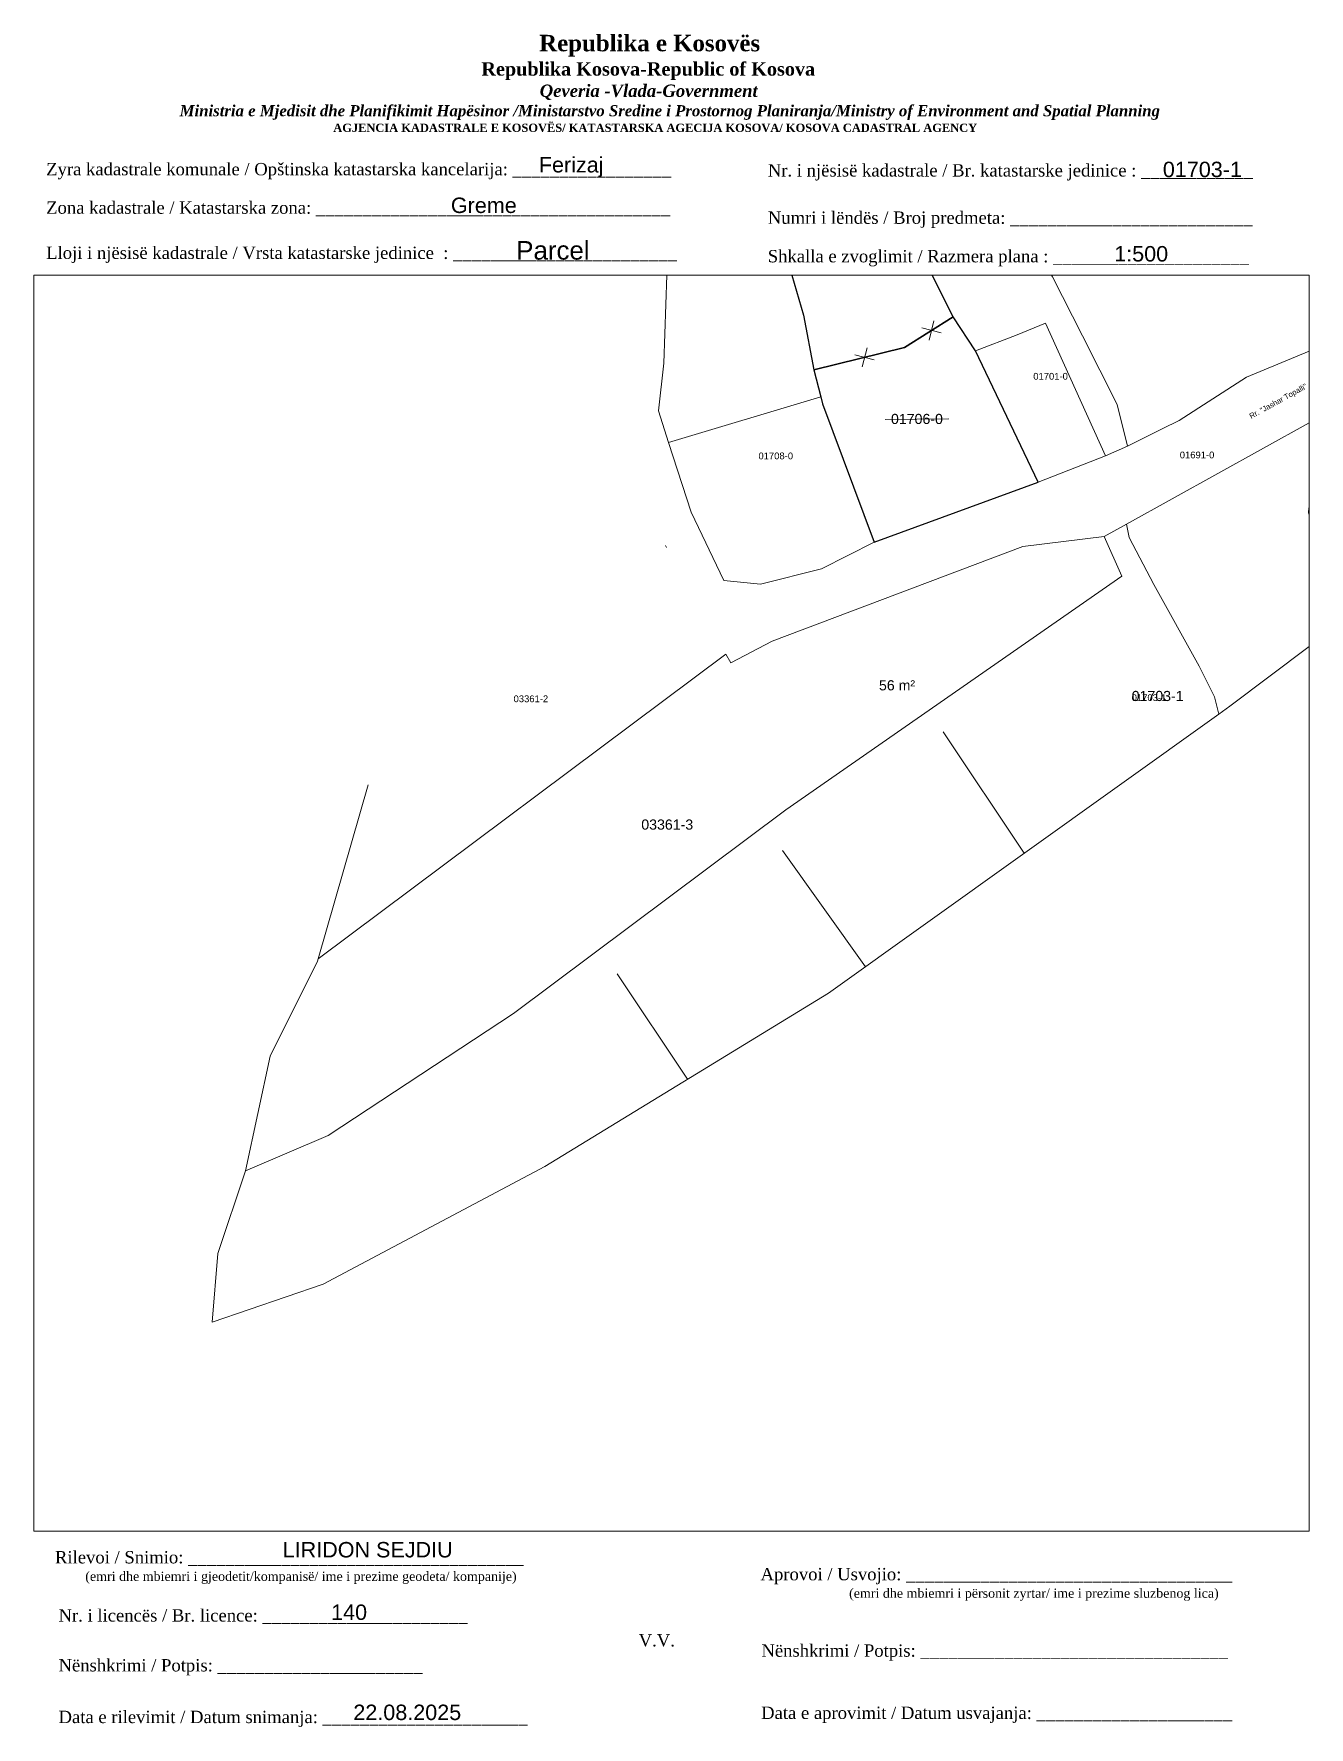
# Paper-space layout 'razori' of a CAD drawing. Header units: metres, sheet in millimetres. Extents: x 1 to 208, y 2 to 276.
# The model-space entities are those that its viewports show. They can reach past a viewport. Long polylines and large blocks are cut down to what shows.
import ezdxf

# ---------------------------------------------------------------- set-up
doc = ezdxf.new("R2010")
doc.units = ezdxf.units.M
doc.layers.get('0').update_dxf_attribs({"lineweight": 0})
for name, color, linetype, lineweight in [('Korniza e jashtme', 7, 'Continuous', 0), ('Nr Parceles Baze', 7, 'Continuous', 0), ('Nr-Kojshi', 251, 'Continuous', 0), ('Parc-Kojshi', 251, 'Continuous', 0), ('Parc-Re', 1, 'Continuous', 0), ('Parcela Baze', 7, 'Continuous', 0), ('ParcReNet_12', 4, 'Continuous', 0), ('Pikat Ndarjes garb', 1, 'Continuous', 0), ('sip', 1, 'Continuous', 0)]:
    doc.layers.add(name, color=color, linetype=linetype, lineweight=lineweight)
doc.styles.get("Standard").update_dxf_attribs({"font": 'arial.ttf'})

msp = doc.modelspace()

# ---------------------------------------------------------------- linework, layer by layer
at = {"layer": 'Parc-Kojshi'}
for points in [[(7514474.54, 4686520.96), (7514475.56, 4686549.96)], [(7514532.12, 4686533.78), (7514528.79, 4686539.32)], [(7514536.57, 4686525.03), (7514532.12, 4686533.78)], [(7514526.86, 4686525.17), (7514531.06, 4686526.91)], [(7514531.06, 4686526.91), (7514539.96, 4686507.25)], [(7514520.72, 4686522.79), (7514526.86, 4686525.17)], [(7514541.72, 4686514.87), (7514536.57, 4686525.03)], [(7514574.42, 4686524.51), (7514560.88, 4686518.89)], [(7514473.73, 4686513.92), (7514474.54, 4686520.96)], [(7514550.89, 4686512.5), (7514560.88, 4686518.89)], [(7514497.79, 4686516.01), (7514475.25, 4686509.23)], [(7514543.24, 4686508.69), (7514541.72, 4686514.87)], [(7514475.25, 4686509.23), (7514473.73, 4686513.92)], [(7514550.89, 4686512.5), (7514548.37, 4686511.25)], [(7514475.25, 4686509.23), (7514478.59, 4686498.92)], [(7514548.37, 4686511.25), (7514543.24, 4686508.69)], [(7514539.96, 4686507.25), (7514530.02, 4686503.38)], [(7514543.24, 4686508.69), (7514539.96, 4686507.25)], [(7514478.59, 4686498.92), (7514483.45, 4686488.79)], [(7514539.75, 4686495.3), (7514543.08, 4686497.15)], [(7514543.46, 4686495.18), (7514543.08, 4686497.15)], [(7514497.89, 4686490.55), (7514505.72, 4686494.47)], [(7514539.75, 4686495.3), (7514527.74, 4686493.82)], [(7514542.37, 4686489.46), (7514539.75, 4686495.3)], [(7514547.13, 4686488.19), (7514543.46, 4686495.18)], [(7514474.93, 4686493.71), (7514474.79, 4686493.96)], [(7514527.74, 4686493.82), (7514490.6, 4686479.82)], [(7514488.85, 4686488.25), (7514497.89, 4686490.55)], [(7514492.63, 4686454.82), (7514542.37, 4686489.46)], [(7514483.45, 4686488.79), (7514488.85, 4686488.25)], [(7514553.86, 4686476.11), (7514547.13, 4686488.19)], [(7514490.6, 4686479.82), (7514484.45, 4686476.62)], [(7514483.75, 4686477.87), (7514423.33, 4686432.78)], [(7514484.45, 4686476.62), (7514483.75, 4686477.87)], [(7514556.11, 4686471.55), (7514553.86, 4686476.11)], [(7514556.78, 4686469.03), (7514556.11, 4686471.55)], [(7514558.38, 4686470.17), (7514556.78, 4686469.03)], [(7514423.33, 4686432.78), (7514430.73, 4686458.52)], [(7514452.25, 4686424.69), (7514492.63, 4686454.82)], [(7514416.24, 4686418.37), (7514423.23, 4686432.41)], [(7514423.23, 4686432.41), (7514423.33, 4686432.78)], [(7514424.83, 4686406.62), (7514452.25, 4686424.69)], [(7514412.55, 4686401.39), (7514416.24, 4686418.37)], [(7514412.55, 4686401.39), (7514424.83, 4686406.62)], [(7514408.48, 4686389.13), (7514412.55, 4686401.39)]]:
    msp.add_lwpolyline(points, dxfattribs=at)
at = {"layer": 'Parc-Re'}
for p, q in [((7514514.56, 4686527.26), (7514513.84, 4686524.41)), ((7514515.62, 4686525.47), (7514512.77, 4686526.2)), ((7514505.7, 4686521.49), (7514502.86, 4686522.21)), ((7514504.64, 4686523.27), (7514503.92, 4686520.42)), ((7514507.32, 4686512.62), (7514516.78, 4686512.74))]:
    msp.add_line(p, q, dxfattribs=at)
at = {"layer": 'Parc-Re', "flags": 128}
msp.add_lwpolyline([(7514520.72, 4686522.79), (7514517.39, 4686527.86), (7514507.35, 4686547.75), (7514503.52, 4686554.54), (7514503.18, 4686555.14), (7514503.18, 4686555.16), (7514499.77, 4686564.25), (7514494.83, 4686584.34), (7514487.05, 4686608.28), (7514481.42, 4686625.24), (7514470.82, 4686625.16), (7514459.97, 4686632.06), (7514470.15, 4686602.51), (7514470.97, 4686600.14), (7514481.06, 4686569.31), (7514481.89, 4686567.02), (7514492.01, 4686539.11), (7514495.23, 4686528.08), (7514496.74, 4686519.99), (7514497.79, 4686516.01), (7514498.06, 4686514.97), (7514505.72, 4686494.47), (7514530.02, 4686503.38)], close=True, dxfattribs=at)
at = {"layer": 'Parcela Baze', "lineweight": -3, "flags": 128}
for points in [[(7514487.05, 4686608.28), (7514481.42, 4686625.24), (7514470.82, 4686625.16), (7514459.97, 4686632.06), (7514470.15, 4686602.51), (7514470.97, 4686600.14), (7514481.06, 4686569.31), (7514481.89, 4686567.02), (7514492.01, 4686539.11), (7514495.23, 4686528.08), (7514496.74, 4686519.99), (7514510.19, 4686523.31), (7514517.39, 4686527.86), (7514507.35, 4686547.75), (7514503.52, 4686554.54), (7514503.18, 4686555.14), (7514503.18, 4686555.16), (7514499.77, 4686564.25), (7514494.83, 4686584.34)], [(7514520.72, 4686522.79), (7514517.39, 4686527.86), (7514510.19, 4686523.31), (7514496.74, 4686519.99), (7514497.79, 4686516.01), (7514498.06, 4686514.97), (7514505.72, 4686494.47), (7514530.02, 4686503.38)]]:
    msp.add_lwpolyline(points, close=True, dxfattribs=at)
at = {"layer": 'Parcela Baze'}
for points in [[(7514543.08, 4686497.15), (7514597.45, 4686527.3)], [(7514610.2, 4686509.22), (7514558.38, 4686470.17)], [(7514539.75, 4686495.3), (7514543.08, 4686497.15)], [(7514543.46, 4686495.18), (7514543.08, 4686497.15)], [(7514539.75, 4686495.3), (7514527.74, 4686493.82)], [(7514542.37, 4686489.46), (7514539.75, 4686495.3)], [(7514547.13, 4686488.19), (7514543.46, 4686495.18)], [(7514492.63, 4686454.82), (7514542.37, 4686489.46)], [(7514553.86, 4686476.11), (7514547.13, 4686488.19)], [(7514556.11, 4686471.55), (7514553.86, 4686476.11)], [(7514556.78, 4686469.03), (7514556.11, 4686471.55)], [(7514498.92, 4686427.68), (7514556.78, 4686469.03)], [(7514558.38, 4686470.17), (7514556.78, 4686469.03)], [(7514452.25, 4686424.69), (7514492.63, 4686454.82)], [(7514456.93, 4686402.03), (7514498.92, 4686427.68)], [(7514424.83, 4686406.62), (7514452.25, 4686424.69)], [(7514412.55, 4686401.39), (7514424.83, 4686406.62)], [(7514408.48, 4686389.13), (7514412.55, 4686401.39)], [(7514424.06, 4686384.58), (7514456.93, 4686402.03)], [(7514407.64, 4686378.98), (7514408.48, 4686389.13)], [(7514407.64, 4686378.98), (7514424.06, 4686384.58)]]:
    msp.add_lwpolyline(points, dxfattribs=at)
at = {"layer": 'Parcela Baze', "flags": 128}
msp.add_lwpolyline([(7514556.78, 4686469.03), (7514556.11, 4686471.55), (7514553.86, 4686476.11), (7514547.13, 4686488.19), (7514543.46, 4686495.18), (7514543.08, 4686497.15), (7514539.75, 4686495.3), (7514542.37, 4686489.46), (7514492.63, 4686454.82), (7514452.25, 4686424.69), (7514424.83, 4686406.62), (7514412.55, 4686401.39), (7514408.48, 4686389.13), (7514407.64, 4686378.98), (7514424.06, 4686384.58), (7514456.93, 4686402.03), (7514498.92, 4686427.68)], close=True, dxfattribs=at)
at = {"layer": 'ParcReNet_12', "flags": 128}
msp.add_lwpolyline([(7514494.83, 4686584.34), (7514487.05, 4686608.28), (7514481.42, 4686625.24), (7514470.82, 4686625.16), (7514459.97, 4686632.06), (7514470.15, 4686602.51), (7514470.97, 4686600.14), (7514481.06, 4686569.31), (7514481.89, 4686567.02), (7514492.01, 4686539.11), (7514495.23, 4686528.08), (7514496.74, 4686519.99), (7514497.79, 4686516.01), (7514498.06, 4686514.97), (7514505.72, 4686494.47), (7514530.02, 4686503.38), (7514520.72, 4686522.79), (7514517.39, 4686527.86), (7514507.35, 4686547.75), (7514503.52, 4686554.54), (7514503.18, 4686555.14), (7514503.18, 4686555.16), (7514499.77, 4686564.25)], close=True, dxfattribs=at)
at = {"layer": 'Pikat Ndarjes garb', "flags": 128}
for points in [[(7514527.93, 4686448.41), (7514515.93, 4686466.39)], [(7514504.41, 4686431.6), (7514492.11, 4686448.82)], [(7514478.06, 4686414.94), (7514467.61, 4686430.54)]]:
    msp.add_lwpolyline(points, dxfattribs=at)

# ---------------------------------------------------------------- texts
msp.add_text('Rr. "Jashar Topalli"', height=0.8, rotation=28.7517).set_placement((7514561.55, 4686512.72))
at = {"layer": 'Nr Parceles Baze'}
for s, p in [('01706-0', (7514508.19, 4686511.97)), ('01703-2', (7514569.92, 4686498.45)), ('01703-1', (7514543.85, 4686470.95)), ('03361-3', (7514471.2, 4686451.91))]:
    msp.add_text(s, height=1.5, dxfattribs=at).set_placement(p)
at = {"layer": 'Nr-Kojshi'}
for s, p in [('01701-0', (7514529.27, 4686518.54)), ('01708-0', (7514488.56, 4686506.75)), ('01691-0', (7514550.97, 4686506.89)), ('01703-2', (7514569.92, 4686498.45)), ('03361-2', (7514452.28, 4686470.78)), ('01703-1', (7514543.85, 4686470.95))]:
    msp.add_text(s, height=1, dxfattribs=at).set_placement(p)
at = {"layer": 'sip'}
msp.add_text('56 m²', height=1.5, dxfattribs=at).set_placement((7514506.41, 4686472.53))

psp = doc.layouts.new('razori')

# ---------------------------------------------------------------- texts
for s, p in [('01703-1', (183.92, 252.84)), ('Greme', (68.56, 247.03)), ('LIRIDON SEJDIU ', (41.3, 29.28)), ('140', (49.15, 19.16)), ('22.08.2025', (52.75, 2.94))]:
    psp.add_text(s, height=2.5).set_placement(p)
for s, insert, char_height, width, attachment_point in [('\\pi77.297;{\\fBook Antiqua|b1|i0|c0|p18;\\H1.333x;Republika e Kosovës\\fTimes New Roman|b1|i0|c0|p18;\\P\\pi67.927;\\fBook Antiqua|b1|i0|c0|p18;\\H0.8125x;Republika Kosova-Republic of Kosova\\fTimes New Roman|b1|i0|c0|p18;\\P\\pi77.378;\\fBook Antiqua|b1|i1|c0|p18;\\H0.9233x;Qeveria -Vlada-Government \\P\\pi13.032,l6,t23.033;\\fTimes New Roman|b1|i1|c0|p18;\\H0.9x;Ministria e Mjedisit dhe Planifikimit Hapësinor /Ministarstvo Sredine i Prostornog Planiranja/Ministry of Environment and Spatial Planning\\P\\pi43.931,l0,tz;\\fBook Antiqua|b1|i0|c0|p18;\\H0.7406x;AGJENCIA KADASTRALE E KOSOVËS/ KATASTARSKA AGECIJA KOSOVA/ KOSOVA CADASTRAL AGENCY}', (5.57, 275.89), 2, 191.8237, 1), ('{\\fTimes New Roman|b0|i0|c0|p18;Zyra kadastrale komunale / Opštinska katastarska kancelarija: _________________}', (2.98, 255.14), 2, 100.6873, 1), ('Ferizaj', (88.05, 254.47), 2.5, 9.9735, 5), ('{\\fTimes New Roman|b0|i0|c0|p18;Nr. i njësisë kadastrale / Br. katastarske jedinice : ____________}', (119.91, 254.94), 2, 79.9484, 1), ('{\\fTimes New Roman|b0|i0|c0|p18;Zona kadastrale / Katastarska zona: ______________________________________}', (2.98, 248.91), 2, 100.6873, 1), ('{\\fTimes New Roman|b0|i0|c0|p18;Numri i lëndës / Broj predmeta: __________________________}', (119.91, 247.28), 2, 79.9484, 1), ('{\\fTimes New Roman|b0|i0|c0|p18;Lloji i njësisë kadastrale / Vrsta katastarske jedinice  : ________________________}', (2.98, 241.59), 2, 100.6873, 1), ('{\\fArial|b0|i0|c0|p34;Parcel}', (85.09, 240.96), 3, 11.2939, 5), ('1:500', (180.41, 240.41), 2.5, 10.1784, 5), ('{\\fTimes New Roman|b0|i0|c0|p18;Shkalla e zvoglimit / Razmera plana : _____________________}', (119.91, 241.04), 2, 79.9484, 1), ('{\\fTimes New Roman|b0|i0|c0|p18;Rilevoi / Snimio: ____________________________________\\P     \\H0.75x;(emri dhe mbiemri i gjeodetit/kompanisë/ ime i prezime geodeta/ kompanije)}', (42.38, 27.65), 2, 74.7958, 5), ('{\\fTimes New Roman|b0|i0|c0|p18; Aprovoi / Usvojio: ___________________________________\\P                    \\H0.75x;(emri dhe mbiemri i përsonit zyrtar/ ime i prezime sluzbenog lica)}', (117.98, 27.58), 2, 83.344, 1), ('{\\fTimes New Roman|b0|i0|c0|p18;Nr. i licencës / Br. licence: ______________________\\P                                }', (4.98, 20.89), 2, 83.344, 1), ('{\\fTimes New Roman|b0|i0|c0|p18;V.V.                                 }', (101.92, 15.84), 2, 5.7076, 5), ('{\\fTimes New Roman|b0|i0|c0|p18; Nënshkrimi / Potpis: _________________________________}', (118.12, 15.2), 2, 83.344, 1), ('{\\fTimes New Roman|b0|i0|c0|p18;Nënshkrimi / Potpis: ______________________\\P                                 }', (4.98, 12.82), 2, 83.344, 1), ('{\\fTimes New Roman|b0|i0|c0|p18;Data e rilevimit / Datum snimanja: ______________________\\P                                 }', (4.98, 4.45), 2, 83.344, 1), ('{\\fTimes New Roman|b0|i0|c0|p18; Data e aprovimit / Datum usvajanja: _____________________}', (118.07, 5.12), 2, 83.344, 1)]:
    psp.add_mtext(s, dxfattribs=dict(insert=insert, char_height=char_height, width=width, attachment_point=attachment_point))

# ---------------------------------------------------------------- viewports
at = {"layer": 'Korniza e jashtme', "view_target_point": (370776.43, 310629.57)}
psp.add_viewport(center=(104.31, 135.25), size=(206.65, 203.4046), view_center_point=(7143699.25, 4375811.45), view_height=185.9645, dxfattribs=at)

doc.saveas('drawing.dxf')
